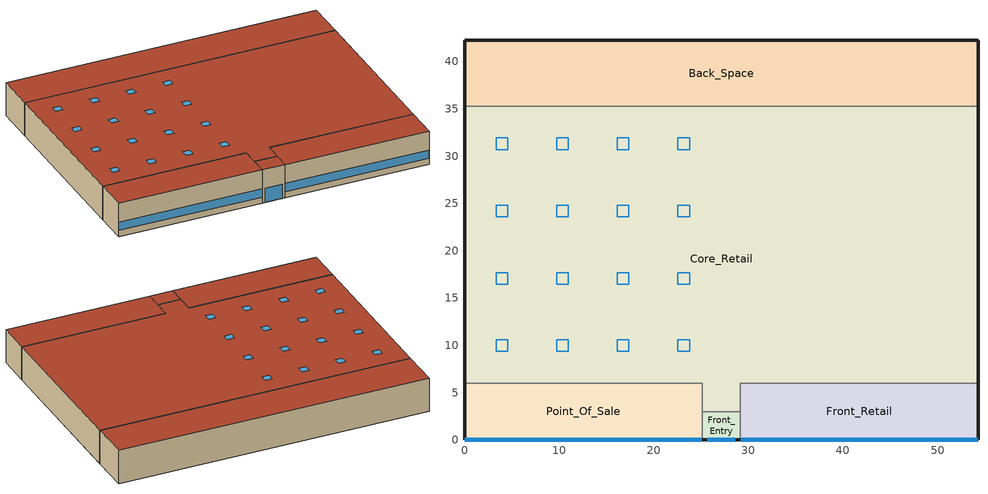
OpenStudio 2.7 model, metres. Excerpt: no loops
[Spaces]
Core_Retail
 floor ground: 54.27,35.27 54.27,6 29.14,6 29.14,3 25.14,3 25.14,6 0,6 0,35.27 z0
 wall outside: 54.27,6 54.27,35.27 / 0,35.27 0,6 z0:6.1
 wall to Back_Space: 54.27,35.27 0,35.27 z0:6.1
 wall to Front_Entry: 25.14,3 29.14,3 z0:6.1
 wall to Point_Of_Sale: 0,6 25.14,6 25.14,3 z0:6.1
 wall to Front_Retail: 29.14,3 29.14,6 54.27,6 z0:6.1
 roof outside: 29.14,3 29.14,6 54.27,6 54.27,35.27 0,35.27 0,6 25.14,6 25.14,3 z6.1
 skylight: 23.78,16.46 23.78,17.68 22.56,17.68 22.56,16.46 z6.1; 4.57,30.7 4.57,31.92 3.35,31.92 3.35,30.7 z6.1; 4.57,9.35 4.57,10.57 3.35,10.57 3.35,9.35 z6.1; 4.57,16.46 4.57,17.68 3.35,17.68 3.35,16.46 z6.1; 17.37,16.46 17.37,17.68 16.15,17.68 16.15,16.46 z6.1; 17.37,30.7 17.37,31.92 16.15,31.92 16.15,30.7 z6.1; 17.37,23.58 17.37,24.8 16.15,24.8 16.15,23.58 z6.1; 4.57,23.58 4.57,24.8 3.35,24.8 3.35,23.58 z6.1; 17.37,9.35 17.37,10.57 16.15,10.57 16.15,9.35 z6.1; 10.97,23.58 10.97,24.8 9.75,24.8 9.75,23.58 z6.1; 10.97,9.35 10.97,10.57 9.75,10.57 9.75,9.35 z6.1; 23.78,23.58 23.78,24.8 22.56,24.8 22.56,23.58 z6.1; 23.78,30.7 23.78,31.92 22.56,31.92 22.56,30.7 z6.1; 10.97,16.46 10.97,17.68 9.75,17.68 9.75,16.46 z6.1; 23.78,9.35 23.78,10.57 22.56,10.57 22.56,9.35 z6.1; 10.97,30.7 10.97,31.92 9.75,31.92 9.75,30.7 z6.1
Back_Space
 floor ground: 54.27,42.27 54.27,35.27 0,35.27 0,42.27 z0
 wall outside: 54.27,35.27 54.27,42.27 0,42.27 0,35.27 z0:6.1
 roof outside: 54.27,35.27 54.27,42.27 0,42.27 0,35.27 z6.1
Front_Retail
 floor ground: 54.27,6 54.27,0 29.14,0 29.14,6 z0
 wall outside: 29.14,0 54.27,0 54.27,6 z0:6.1
 wall to Front_Entry: 29.14,3 29.14,0 z0:6.1
 window: 29.19,0 54.22,0 z1.14:2.66
 roof outside: 54.27,0 54.27,6 29.14,6 29.14,0 z6.1
Point_Of_Sale
 floor ground: 25.14,6 25.14,0 0,0 0,6 z0
 wall outside: 0,6 0,0 25.14,0 z0:6.1
 wall to Front_Entry: 25.14,0 25.14,3 z0:6.1
 window: 0.05,0 25.09,0 z1.14:2.66
 roof outside: 25.14,0 25.14,6 0,6 0,0 z6.1
Front_Entry
 floor ground: 29.14,3 29.14,0 25.14,0 25.14,3 z0
 wall outside: 25.14,0 29.14,0 z0:6.1
 window: 25.64,0 28.64,0 z0.05:2.66
 roof outside: 29.14,0 29.14,3 25.14,3 25.14,0 z6.1
[Site]
New York-John F Kennedy Intl AP_NY_USA: Latitude {deg}=40.65; Longitude {deg}=-73.8; Time Zone {hr}=-5; Elevation {m}=5; Terrain=City
[Building]
-RetailStandalone-ASHRAE 169-2013-4A created: 2019-04-24 11:04:08 -0700: North Axis {deg}=0; Default Construction Set=90.1-2013 - Retail - ASHRAE 169-2013-4A; Standards Number of Stories=1; Standards Number of Above Ground Stories=1; Standards Building Type=RetailStandalone
[Site:WaterMainsTemperature]
Calculation Method=Correlation; Annual Average Outdoor Air Temperature {C}=12.4667; Maximum Difference In Monthly Average Outdoor Air Temperatures {deltaC}=25.2
[SizingPeriod:DesignDay] Barometric Pressure {Pa}=101241; Sky Clearness=0; Rain Indicator=0; Snow Indicator=0; Day of Month=21; Daylight Saving Time Indicator=0; Humidity Indicating Type=Wetbulb; Dry-Bulb Temperature Range Modifier Type=DefaultMultipliers
Name | Maximum Dry-Bulb Temperature {C} | Daily Dry-Bulb Temperature Range {deltaC} | Humidity Indicating Conditions at Maximum Dry-Bulb | Wind Speed {m/s} | Wind Direction {deg} | Month | Day Type | Solar Model Indicator | ASHRAE Taub | ASHRAE Taud
New.York-John.F.Kennedy.Intl.AP_NY_USA Ann Clg .4% Condns DB=>MWB | 32.1 | 7.4 | 23.1 | 5.6 | 230 | 7 | SummerDesignDay | ASHRAETau | 0.541 | 1.8
New.York-John.F.Kennedy.Intl.AP_NY_USA Ann Htg 99.6% Condns DB | -10.7 | 0 | -10.7 | 7.5 | 320 | 1 | WinterDesignDay | ASHRAEClearSky
[Site:GroundTemperature:BuildingSurface]
20.74, 20.69, 20.69, 20.71, 20.75, 23, 23.36, 23.45, 23.48, 21.22, 20.92, 20.81
[ClimateZones]
Climate Zone Institution Name 1=ASHRAE; Climate Zone Document Name 1=ANSI/ASHRAE Standard 169; Climate Zone Document Year 1=2006; Climate Zone Value 1=4A
[Material:NoMass] Thermal Absorptance=0.9; Solar Absorptance=0.7
Name | Roughness | Thermal Resistance {m2-K/W} | Visible Absorptance
CP02 CARPET PAD | VeryRough | 0.21648 | 0.8
Typical Insulation R-14.97 | Smooth | 2.63723 | 0.7
Typical Carpet Pad | Smooth | 0.21648 | 0.8
Typical Insulation R-7.23 | Smooth | 1.27273 | 0.7
Typical Insulation R-30.13 | Smooth | 5.30668 | 0.7
Typical Insulation R-1.15 | Smooth | 0.202509 | 0.7
Typical Insulation R-1.15 1 | Smooth | 0.202527 | 0.7
[Material]
Name | Roughness | Thickness {m} | Conductivity {W/m-K} | Density {kg/m3} | Specific Heat {J/kg-K} | Thermal Absorptance | Solar Absorptance | Visible Absorptance
100mm Normalweight concrete floor | MediumSmooth | 0.1016 | 2.31 | 2322 | 832
G01 13mm gypsum board | Smooth | 0.0127 | 0.16 | 800 | 1090 | 0.9 | 0.7 | 0.5
4 in. Normalweight Concrete Floor | MediumRough | 0.1016 | 2.31 | 2322 | 832 | 0.9 | 0.7 | 0.7
1IN Stucco | Smooth | 0.0253 | 0.6918 | 1858 | 837 | 0.9 | 0.7 | 0.92
8IN CONCRETE HW RefBldg | Rough | 0.2032 | 1.311 | 2240 | 836.8 | 0.9 | 0.7 | 0.7
1/2IN Gypsum | Smooth | 0.0127 | 0.16 | 784.9 | 830 | 0.9 | 0.4 | 0.4
Roof Membrane | VeryRough | 0.0095 | 0.16 | 1121.29 | 1460 | 0.9 | 0.7 | 0.7
Metal Roof Surface; F08 Metal surface | Smooth | 0.0008 | 45.28 | 7824 | 500 | 0.9 | 0.7 | 0.7
8 in. Normalweight Concrete Floor | MediumRough | 0.2032 | 2.31 | 2322 | 832 | 0.9 | 0.7 | 0.7
8 in. Concrete Block Basement Wall | MediumRough | 0.2032 | 1.326 | 1842 | 912 | 0.9 | 0.7 | 0.7
G05 25mm wood | MediumSmooth | 0.0254 | 0.15 | 608 | 1630 | 0.9 | 0.5 | 0.5
Std Wood 6inch | MediumSmooth | 0.15 | 0.12 | 540 | 1210 | 0.9 | 0.7 | 0.7
[DefaultConstructionSet]
90.1-2013 - Retail - ASHRAE 169-2013-4A: Default Exterior Surface Constructions=Default Surface Constructions 1; Default Interior Surface Constructions=Default Surface Constructions 2; Default Ground Contact Surface Constructions=Default Surface Constructions 3; Default Exterior SubSurface Constructions=Default Sub Surface Constructions 1; Default Interior SubSurface Constructions=Default Sub Surface Constructions 2; Interior Partition Construction=Typical Interior Partition
[DefaultSurfaceConstructions]
Name | Floor Construction | Wall Construction | Roof Ceiling Construction
Default Surface Constructions 1 | Typical Insulated Exterior Mass Floor R-17.54 | Typical Insulated Exterior Mass Wall R-9.62 | Typical IEAD Roof R-31.25
Default Surface Constructions 2 | Typical Interior Floor | Typical Interior Wall | Typical Interior Ceiling
Default Surface Constructions 3 | Typical Insulated Carpeted 8in Slab Floor | Typical Insulated Basement Mass Wall
[Construction]
Typical Insulated Exterior Mass Floor R-17.54: Typical Insulation R-14.97, 4 in. Normalweight Concrete Floor, Typical Carpet Pad
Typical Insulated Exterior Mass Wall R-9.62: 1IN Stucco, 8IN CONCRETE HW RefBldg, Typical Insulation R-7.23, 1/2IN Gypsum
Typical IEAD Roof R-31.25: Roof Membrane, Typical Insulation R-30.13, Metal Roof Surface
Typical Interior Floor: 100mm Normalweight concrete floor, CP02 CARPET PAD
Typical Interior Wall: G01 13mm gypsum board, G01 13mm gypsum board
Typical Interior Ceiling: CP02 CARPET PAD, 100mm Normalweight concrete floor
Typical Insulated Carpeted 8in Slab Floor: 8 in. Normalweight Concrete Floor, Typical Carpet Pad
Typical Insulated Basement Mass Wall: 8 in. Concrete Block Basement Wall
U 0.48 SHGC 0.40 Dbl Ref-D Clr 6mm/13mm: REF D CLEAR 6MM, AIR 13MM, CLEAR 6MM
Typical Insulated Metal Door R-2.0: F08 Metal surface, Typical Insulation R-1.15
U 0.44 SHGC 0.26 Dbl Ref-B-H Clr 6mm/13mm Air: REF B CLEAR HI 6MM, AIR 13MM, CLEAR 6MM
Typical Overhead Door R-2.0: Typical Insulation R-1.15 1
Window_U_0.50_SHGC_0.40_Skylight_Frame_Width_0.430_in: Glass_2052_LayerAvg, Gap_1_W_0_0038, Glass_2027F_LayerAvg
Typical Interior Window: Clear 3mm
Typical Interior Door; Typical Interior Partition: G05 25mm wood
InteriorFurnishings: Std Wood 6inch
[DefaultSubSurfaceConstructions]
Name | Fixed Window Construction | Operable Window Construction | Door Construction | Glass Door Construction | Overhead Door Construction | Skylight Construction | Tubular Daylight Dome Construction | Tubular Daylight Diffuser Construction
Default Sub Surface Constructions 1 | U 0.48 SHGC 0.40 Dbl Ref-D Clr 6mm/13mm | U 0.48 SHGC 0.40 Dbl Ref-D Clr 6mm/13mm | Typical Insulated Metal Door R-2.0 | U 0.44 SHGC 0.26 Dbl Ref-B-H Clr 6mm/13mm Air | Typical Overhead Door R-2.0 | Window_U_0.50_SHGC_0.40_Skylight_Frame_Width_0.430_in | Typical Interior Window | Typical Interior Window
Default Sub Surface Constructions 2 | Typical Interior Window | Typical Interior Window | Typical Interior Door
[WindowMaterial:Glazing] Optical Data Type=SpectralAverage; Infrared Transmittance at Normal Incidence=0; Dirt Correction Factor for Solar and Visible Transmittance=1; Solar Diffusing=No
Name | Thickness {m} | Solar Transmittance at Normal Incidence | Front Side Solar Reflectance at Normal Incidence | Back Side Solar Reflectance at Normal Incidence | Visible Transmittance at Normal Incidence | Front Side Visible Reflectance at Normal Incidence | Back Side Visible Reflectance at Normal Incidence | Front Side Infrared Hemispherical Emissivity | Back Side Infrared Hemispherical Emissivity | Conductivity {W/m-K}
REF D CLEAR 6MM | 0.006 | 0.429 | 0.308 | 0.379 | 0.334 | 0.453 | 0.505 | 0.84 | 0.82 | 0.9
CLEAR 6MM | 0.006 | 0.775 | 0.071 | 0.071 | 0.881 | 0.08 | 0.08 | 0.84 | 0.84 | 0.9
REF B CLEAR HI 6MM | 0.006 | 0.24 | 0.16 | 0.32 | 0.3 | 0.16 | 0.29 | 0.84 | 0.6 | 0.9
Glass_2052_LayerAvg | 0.00837 | 0.507767 | 0.054228 | 0.0544931 | 0.586833 | 0.05805 | 0.058397 | 0.84 | 0.84 | 1
Glass_2027F_LayerAvg | 0.004 | 0.369744 | 0.470069 | 0.340935 | 0.765222 | 0.0546 | 0.073741 | 0.03675 | 0.84 | 1
Clear 3mm | 0.003 | 0.837 | 0.075 | 0.075 | 0.898 | 0.081 | 0.081 | 0.84 | 0.84 | 0.9
[WindowMaterial:Gas] Gas Type=Air
Name | Thickness {m}
AIR 13MM | 0.0127
Gap_1_W_0_0038 | 0.0038
[Space] Building Story=Building Story 1; Part of Total Floor Area=Yes
Name | Space Type | Thermal Zone
Core_Retail | Retail Core_Retail | Core_Retail ZN
Back_Space | Retail Back_Space | Back_Space ZN
Front_Retail | Retail Front_Retail | Front_Retail ZN
Point_Of_Sale | Retail Point_of_Sale | Point_Of_Sale ZN
Front_Entry | Retail Entry | Front_Entry ZN
[BuildingStory]
Building Story 1: Nominal Z Coordinate {m}=0
[SpaceType] Standards Building Type=Retail
Name | Default Schedule Set | Design Specification Outdoor Air Object | Standards Space Type
Retail Back_Space | Retail Back_Space Schedule Set | Retail Back_Space Ventilation | Back_Space
Retail Entry | Retail Entry Schedule Set | Retail Entry Ventilation | Entry
Retail Point_of_Sale | Retail Point_of_Sale Schedule Set | Retail Point_of_Sale Ventilation | Point_of_Sale
Retail Core_Retail | Retail Core_Retail Schedule Set | Retail Core_Retail Ventilation | Core_Retail
Retail Front_Retail | Retail Front_Retail Schedule Set | Retail Front_Retail Ventilation | Front_Retail
[People:Definition] Number of People Calculation Method=People/Area; People per Space Floor Area {person/m2}=0.161459; Fraction Radiant=0.3
Retail Back_Space People Definition; Retail Core_Retail People Definition; Retail Entry People Definition; Retail Front_Retail People Definition; Retail Point_of_Sale People Definition
[People] Work Efficiency Schedule=Work Efficiency Schedule; Clothing Insulation Schedule=Clothing Schedule; Air Velocity Schedule=Air Velocity Schedule; Multiplier=1
Name | People Definition | Space or SpaceType
Retail Back_Space People | Retail Back_Space People Definition | Retail Back_Space
Retail Core_Retail People | Retail Core_Retail People Definition | Retail Core_Retail
Retail Entry People | Retail Entry People Definition | Retail Entry
Retail Front_Retail People | Retail Front_Retail People Definition | Retail Front_Retail
Retail Point_of_Sale People | Retail Point_of_Sale People Definition | Retail Point_of_Sale
[Lights:Definition] Design Level Calculation Method=Watts/Area; Fraction Radiant=0.7; Fraction Visible=0.2
Name | Watts per Space Floor Area {W/m2}
Retail Back_Space Lights Definition | 7.56703
Retail Core_Retail Lights Definition; Retail Front_Retail Lights Definition; Retail Point_of_Sale Lights Definition | 15.5
Retail Entry Lights Definition | 9.68752
[Lights] Fraction Replaceable=1
Name | Lights Definition | Space or SpaceType
Retail Back_Space Lights | Retail Back_Space Lights Definition | Retail Back_Space
Retail Core_Retail Lights | Retail Core_Retail Lights Definition | Retail Core_Retail
Retail Entry Lights | Retail Entry Lights Definition | Retail Entry
Retail Front_Retail Lights | Retail Front_Retail Lights Definition | Retail Front_Retail
Retail Point_of_Sale Lights | Retail Point_of_Sale Lights Definition | Retail Point_of_Sale
[ElectricEquipment:Definition] Design Level Calculation Method=Watts/Area; Fraction Radiant=0.5
Name | Watts per Space Floor Area {W/m2}
Retail Back_Space Elec Equip Definition | 8.07293
Retail Core_Retail Elec Equip Definition; Retail Front_Retail Elec Equip Definition | 3.22917
Retail Point_of_Sale Elec Equip Definition | 21.5278
[ElectricEquipment]
Name | Electric Equipment Definition | Space or SpaceType
Retail Back_Space Elec Equip | Retail Back_Space Elec Equip Definition | Retail Back_Space
Retail Core_Retail Elec Equip | Retail Core_Retail Elec Equip Definition | Retail Core_Retail
Retail Front_Retail Elec Equip | Retail Front_Retail Elec Equip Definition | Retail Front_Retail
Retail Point_of_Sale Elec Equip | Retail Point_of_Sale Elec Equip Definition | Retail Point_of_Sale
[DesignSpecification:OutdoorAir] Outdoor Air Method=Sum
Name | Outdoor Air Flow per Person {m3/s-person} | Outdoor Air Flow per Floor Area {m3/s-m2} | Outdoor Air Flow Rate {m3/s} | Outdoor Air Flow Air Changes per Hour {1/hr}
Retail Back_Space Ventilation | 0 | 0.0006096 | 0 | 0
Retail Core_Retail Ventilation; Retail Front_Retail Ventilation; Retail Point_of_Sale Ventilation | 0 | 0.0011811 | 0 | 0
Retail Entry Ventilation | 0.00353961 | 0.0006096
[DefaultScheduleSet] Number of People Schedule=RetailStandalone BLDG_OCC_SCH_2010; People Activity Level Schedule=RetailStandalone ACTIVITY_SCH; Electric Equipment Schedule=RetailStandalone BLDG_EQUIP_SCH_2013; Infiltration Schedule=RetailStandalone INFIL_SCH_PNNL
Name | Lighting Schedule
Retail Back_Space Schedule Set | RetailStandalone BLDG_LIGHT_BACK_SCH_2013
Retail Core_Retail Schedule Set; Retail Point_of_Sale Schedule Set | RetailStandalone BLDG_LIGHT_SCH_2013
Retail Entry Schedule Set | RetailStandalone BLDG_LIGHT_ENTRY_SCH_2013
Retail Front_Retail Schedule Set | RetailStandalone BLDG_LIGHT_FRONT_SCH_2013
[ThermostatSetpoint:DualSetpoint]
Name | Heating Setpoint Temperature Schedule | Cooling Setpoint Temperature Schedule
Retail Back_Space Thermostat 1; Retail Front_Retail Thermostat 1; Retail Point_of_Sale Thermostat 1 | RetailStandalone HTGSETP_SCH_NO_OPTIMUM | RetailStandalone CLGSETP_SCH_NO_SETBACK
Retail Core_Retail Thermostat 1 | RetailStandalone HTGSETP_SCH_YES_OPTIMUM | RetailStandalone CLGSETP_SCH_YES_OPTIMUM
Retail Entry Thermostat 1 | RetailStandalone HTGSETP_SCH_FrontEntry_STD2013 | RetailStandalone FRONT_ENTRY_COOLING
[SpaceInfiltration:DesignFlowRate] Temperature Term Coefficient=0; Velocity Squared Term Coefficient=0
Name | Space or SpaceType | Schedule | Design Flow Rate Calculation Method | Flow per Exterior Surface Area {m3/s-m2} | Constant Term Coefficient | Velocity Term Coefficient | Design Flow Rate {m3/s}
Back_Space Infiltration | Back_Space | RetailStandalone INFIL_SCH_PNNL | Flow/ExteriorArea | 0.000297767 | 0 | 0.224
Core_Retail Infiltration | Core_Retail | RetailStandalone INFIL_SCH_PNNL | Flow/ExteriorArea | 0.000103844 | 0 | 0.224
Front_Entry Infiltration | Front_Entry | RetailStandalone INFIL_SCH_PNNL | Flow/ExteriorArea | 0.000381719 | 0 | 0.224
Front_Retail Infiltration | Front_Retail | RetailStandalone INFIL_SCH_PNNL | Flow/ExteriorArea | 0.000317386 | 0 | 0.224
Point_Of_Sale Infiltration | Point_Of_Sale | RetailStandalone INFIL_SCH_PNNL | Flow/ExteriorArea | 0.000317386 | 0 | 0.224
Entry door Infiltration | Front_Entry | RetailStandalone INFIL_Door_Opening_SCH_2013 | Flow/Space |  | 1 | 0 | 0.937287
[ThermalZone] Use Ideal Air Loads=No
Back_Space ZN: Thermostat=Retail Back_Space Thermostat 1
Core_Retail ZN: Thermostat=Retail Core_Retail Thermostat 1; Primary Daylighting Control=Core_Retail Daylt Sensor 1; Fraction of Zone Controlled by Primary Daylighting Control=0.25; Secondary Daylighting Control=Core_Retail Daylt Sensor 2; Fraction of Zone Controlled by Secondary Daylighting Control=0.25
Front_Entry ZN: Thermostat=Retail Entry Thermostat 1
Front_Retail ZN: Thermostat=Retail Front_Retail Thermostat 1
Point_Of_Sale ZN: Thermostat=Retail Point_of_Sale Thermostat 1
[Sizing:Zone]
Front_Entry ZN: Zone Cooling Design Supply Air Temperature Input Method=SupplyAirTemperature; Zone Cooling Design Supply Air Temperature {C}=14; Zone Cooling Design Supply Air Temperature Difference {deltaC}=11.11; Zone Heating Design Supply Air Temperature Input Method=SupplyAirTemperature; Zone Heating Design Supply Air Temperature {C}=50; Zone Heating Design Supply Air Temperature Difference {deltaC}=11.11; Zone Cooling Design Supply Air Humidity Ratio {kg-H2O/kg-air}=0.0085; Zone Heating Design Supply Air Humidity Ratio {kg-H2O/kg-air}=0.008; Cooling Design Air Flow Method=DesignDay; Heating Design Air Flow Method=DesignDay; Account for Dedicated Outdoor Air System=No; Dedicated Outdoor Air System Control Strategy=NeutralSupplyAir; Dedicated Outdoor Air Low Setpoint Temperature for Design {C}=autosize; Dedicated Outdoor Air High Setpoint Temperature for Design {C}=autosize
[Zone equipment]
Front_Entry ZN: Front_Entry ZN Unit Heater
[Fan:ConstantVolume]
Front_Entry ZN UnitHeater Fan: Availability Schedule=RetailStandalone FrontEntry_FanSched; Fan Total Efficiency=0.56225; Pressure Rise {Pa}=622.722; Maximum Flow Rate {m3/s}=AutoSize; Motor Efficiency=0.865; Motor In Airstream Fraction=1
[Coil:Heating:Gas]
Front_Entry ZN UnitHeater Gas Htg Coil: Availability Schedule=RetailStandalone FrontEntry_FanSched; Gas Burner Efficiency=0.8; Nominal Capacity {W}=AutoSize; Parasitic Electric Load {W}=0; Parasitic Gas Load {W}=0
[AvailabilityManager:NightCycle] Control Type=CycleOnAny; Thermostat Tolerance {deltaC}=1; Cycling Run Time {s}=1800
Availability Manager Night Cycle 1; Availability Manager Night Cycle 2; Availability Manager Night Cycle 3; Availability Manager Night Cycle 4
[ZoneHVAC:UnitHeater]
Front_Entry ZN Unit Heater: Availability Schedule=RetailStandalone FrontEntry_FanSched; Supply Air Fan=Front_Entry ZN UnitHeater Fan; Maximum Supply Air Flow Rate {m3/s}=autosize; Fan Control Type=OnOff; Heating Coil=Front_Entry ZN UnitHeater Gas Htg Coil; Minimum Hot Water Flow Rate {m3/s}=0; Heating Convergence Tolerance=0.001
[InternalMass:Definition]
Internal Mass Definition 1: Construction=InteriorFurnishings; Design Level Calculation Method=SurfaceArea/Area; Surface Area per Space Floor Area=2
[InternalMass] Internal Mass Definition=Internal Mass Definition 1; Multiplier=1
Name | Space or SpaceType
Core_Retail Mass | Core_Retail
Back_Space Mass | Back_Space
Front_Retail Mass | Front_Retail
Point_Of_Sale Mass | Point_Of_Sale
[Exterior:Lights:Definition]
Name | Design Level {W}
Occ Sensing Exterior Lights Def | 4328
NonDimming Exterior Lights Def | 316
[Exterior:Lights] Control Option=AstronomicalClock
Name | Exterior Lights Definition | Schedule
Occ Sensing Exterior Lights Def | Occ Sensing Exterior Lights Def | RetailStandalone Exterior_lighting_schedule_b
NonDimming Exterior Lights Def | NonDimming Exterior Lights Def | RetailStandalone Exterior_lighting_schedule_a
[HeatExchanger:AirToAir:SensibleAndLatent]
Core_Retail ZN PSZ-AC ERV: Availability Schedule=Always On Discrete; Nominal Supply Air Flow Rate {m3/s}=autosize; Sensible Effectiveness at 100% Heating Air Flow=0.7; Latent Effectiveness at 100% Heating Air Flow=0.6; Sensible Effectiveness at 75% Heating Air Flow=0.7; Latent Effectiveness at 75% Heating Air Flow=0.6; Sensible Effectiveness at 100% Cooling Air Flow=0.75; Latent Effectiveness at 100% Cooling Air Flow=0.6; Sensible Effectiveness at 75% Cooling Air Flow=0.75; Latent Effectiveness at 75% Cooling Air Flow=0.6; Nominal Electric Power {W}=1406.31; Supply Air Outlet Temperature Control=No; Heat Exchanger Type=Rotary; Frost Control Type=ExhaustOnly; Threshold Temperature {C}=-23.3; Initial Defrost Time Fraction=0.167; Rate of Defrost Time Fraction Increase {1/K}=1.44; Economizer Lockout=Yes
[SetpointManager:OutdoorAirPretreat]
Setpoint Manager Outdoor Air Pretreat 1: Minimum Setpoint Temperature {C}=-99; Maximum Setpoint Temperature {C}=99; Minimum Setpoint Humidity Ratio {kgWater/kgDryAir}=1e-005; Maximum Setpoint Humidity Ratio {kgWater/kgDryAir}=1; Setpoint Node or NodeList=Core_Retail ZN PSZ-AC ERV Primary Outlet Air Node
[EnergyManagementSystem:Sensor]
OAT: Output Variable or Output Meter Index Key=Environment; Output Variable or Output Meter=Site Outdoor Air Drybulb Temperature
[EnergyManagementSystem:Actuator] Actuated Component Type=Schedule:Year; Actuated Component Control Type=Schedule Value
Name | Actuated Component
CoreRetailZNPSZACHtgSch0 | RetailStandalone HTGSETP_SCH_YES_OPTIMUM
CoreRetailZNPSZACClgSch0 | RetailStandalone CLGSETP_SCH_YES_OPTIMUM
[EnergyManagementSystem:Program]
CoreRetailZNPSZACOptimumStartProg0: IF DaylightSavings==0 && DayOfWeek>1 && Hour==5 && OAT<23.9 && OAT>1.7; SET CoreRetailZNPSZACClgSch0 = 29.4; SET CoreRetailZNPSZACHtgSch0 = 15.6; ELSEIF DaylightSavings==0 && DayOfWeek==1 && Hour==7 && OAT<23.9 && OAT>1.7; SET CoreRetailZNPSZACClgSch0 = 29.4; SET CoreRetailZNPSZACHtgSch0 = 15.6; ELSEIF DaylightSavings==1 && DayOfWeek>1 && Hour==4 && OAT<23.9 && OAT>1.7; SET CoreRetailZNPSZACClgSch0 = 29.4; SET CoreRetailZNPSZACHtgSch0 = 15.6; ELSEIF DaylightSavings==1 && DayOfWeek==1 && Hour==6 && OAT<23.9 && OAT>1.7; SET CoreRetailZNPSZACClgSch0 = 29.4; SET CoreRetailZNPSZACHtgSch0 = 15.6; ELSE; SET CoreRetailZNPSZACClgSch0 = NULL; SET CoreRetailZNPSZACHtgSch0 = NULL; ENDIF
[EnergyManagementSystem:ProgramCallingManager]
CoreRetailZNPSZACOptimumStartCallingManager0: BeginTimestepBeforePredictor; CoreRetailZNPSZACOptimumStartProg0
[Daylighting:Control] Space=Core_Retail; Position Y-Coordinate {m}=14.2; Position Z-Coordinate {m}=0; Illuminance Setpoint {lux}=550; Lighting Control Type=Stepped; Minimum Input Power Fraction for Continuous Dimming Control=0.3; Minimum Light Output Fraction for Continuous Dimming Control=0.2; Number of Stepped Control Steps=3; Probability Lighting will be Reset When Needed in Manual Stepped Control=1; Maximum Allowable Discomfort Glare Index=22
Name | Position X-Coordinate {m}
Core_Retail Daylt Sensor 1 | 14.2
Core_Retail Daylt Sensor 2 | 3.4
[Schedule:Ruleset]
Name | Default Day Schedule | Summer Design Day Schedule | Winter Design Day Schedule
Clothing Schedule | Clothing Schedule Default Winter Clothes
Air Velocity Schedule | Air Velocity Schedule Default
Work Efficiency Schedule | Work Efficiency Schedule Default
RetailStandalone BLDG_OCC_SCH_2010 | RetailStandalone BLDG_OCC_SCH_2010 Default | RetailStandalone BLDG_OCC_SCH_2010 Summer Design Day | RetailStandalone BLDG_OCC_SCH_2010 Winter Design Day
RetailStandalone ACTIVITY_SCH | RetailStandalone ACTIVITY_SCH Default | RetailStandalone ACTIVITY_SCH Summer Design Day | RetailStandalone ACTIVITY_SCH Winter Design Day
RetailStandalone BLDG_LIGHT_BACK_SCH_2013 | RetailStandalone BLDG_LIGHT_BACK_SCH_2013 Default | RetailStandalone BLDG_LIGHT_BACK_SCH_2013 Summer Design Day | RetailStandalone BLDG_LIGHT_BACK_SCH_2013 Winter Design Day
RetailStandalone BLDG_EQUIP_SCH_2013 | RetailStandalone BLDG_EQUIP_SCH_2013 Default | RetailStandalone BLDG_EQUIP_SCH_2013 Summer Design Day | RetailStandalone BLDG_EQUIP_SCH_2013 Winter Design Day
RetailStandalone INFIL_SCH_PNNL | RetailStandalone INFIL_SCH_PNNL Default | RetailStandalone INFIL_SCH_PNNL Summer Design Day | RetailStandalone INFIL_SCH_PNNL Winter Design Day
RetailStandalone HTGSETP_SCH_NO_OPTIMUM | RetailStandalone HTGSETP_SCH_NO_OPTIMUM Default | RetailStandalone HTGSETP_SCH_NO_OPTIMUM Summer Design Day | RetailStandalone HTGSETP_SCH_NO_OPTIMUM Winter Design Day
RetailStandalone CLGSETP_SCH_NO_SETBACK | RetailStandalone CLGSETP_SCH_NO_SETBACK Default | RetailStandalone CLGSETP_SCH_NO_SETBACK Summer Design Day | RetailStandalone CLGSETP_SCH_NO_SETBACK Winter Design Day
RetailStandalone BLDG_LIGHT_SCH_2013 | RetailStandalone BLDG_LIGHT_SCH_2013 Default | RetailStandalone BLDG_LIGHT_SCH_2013 Summer Design Day | RetailStandalone BLDG_LIGHT_SCH_2013 Winter Design Day
RetailStandalone HTGSETP_SCH_YES_OPTIMUM | RetailStandalone HTGSETP_SCH_YES_OPTIMUM Default | RetailStandalone HTGSETP_SCH_YES_OPTIMUM Summer Design Day | RetailStandalone HTGSETP_SCH_YES_OPTIMUM Winter Design Day
RetailStandalone CLGSETP_SCH_YES_OPTIMUM | RetailStandalone CLGSETP_SCH_YES_OPTIMUM Default | RetailStandalone CLGSETP_SCH_YES_OPTIMUM Summer Design Day | RetailStandalone CLGSETP_SCH_YES_OPTIMUM Winter Design Day
RetailStandalone BLDG_LIGHT_ENTRY_SCH_2013 | RetailStandalone BLDG_LIGHT_ENTRY_SCH_2013 Default | RetailStandalone BLDG_LIGHT_ENTRY_SCH_2013 Summer Design Day | RetailStandalone BLDG_LIGHT_ENTRY_SCH_2013 Winter Design Day
RetailStandalone HTGSETP_SCH_FrontEntry_STD2013 | RetailStandalone HTGSETP_SCH_FrontEntry_STD2013 Default | RetailStandalone HTGSETP_SCH_FrontEntry_STD2013 Summer Design Day | RetailStandalone HTGSETP_SCH_FrontEntry_STD2013 Winter Design Day
RetailStandalone FRONT_ENTRY_COOLING | RetailStandalone FRONT_ENTRY_COOLING Default | RetailStandalone FRONT_ENTRY_COOLING Summer Design Day | RetailStandalone FRONT_ENTRY_COOLING Winter Design Day
RetailStandalone BLDG_LIGHT_FRONT_SCH_2013 | RetailStandalone BLDG_LIGHT_FRONT_SCH_2013 Default | RetailStandalone BLDG_LIGHT_FRONT_SCH_2013 Summer Design Day | RetailStandalone BLDG_LIGHT_FRONT_SCH_2013 Winter Design Day
RetailStandalone FrontEntry_FanSched | RetailStandalone FrontEntry_FanSched Default | RetailStandalone FrontEntry_FanSched Summer Design Day | RetailStandalone FrontEntry_FanSched Winter Design Day
RetailStandalone INFIL_Door_Opening_SCH_2013 | RetailStandalone INFIL_Door_Opening_SCH_2013 Default | RetailStandalone INFIL_Door_Opening_SCH_2013 Summer Design Day | RetailStandalone INFIL_Door_Opening_SCH_2013 Winter Design Day
RetailStandalone Exterior_lighting_schedule_b | RetailStandalone Exterior_lighting_schedule_b Default | RetailStandalone Exterior_lighting_schedule_b Summer Design Day | RetailStandalone Exterior_lighting_schedule_b Winter Design Day
RetailStandalone Exterior_lighting_schedule_a | RetailStandalone Exterior_lighting_schedule_a Default | RetailStandalone Exterior_lighting_schedule_a Summer Design Day | RetailStandalone Exterior_lighting_schedule_a Winter Design Day
[Schedule:Day]
Clothing Schedule Default Winter Clothes; RetailStandalone BLDG_OCC_SCH_2010 Summer Design Day; RetailStandalone BLDG_LIGHT_BACK_SCH_2013 Summer Design Day; RetailStandalone BLDG_EQUIP_SCH_2013 Summer Design Day; RetailStandalone BLDG_LIGHT_SCH_2013 Summer Design Day; RetailStandalone BLDG_LIGHT_ENTRY_SCH_2013 Summer Design Day; RetailStandalone BLDG_LIGHT_FRONT_SCH_2013 Summer Design Day; RetailStandalone FrontEntry_FanSched Default; RetailStandalone FrontEntry_FanSched Winter Design Day; RetailStandalone FrontEntry_FanSched Summer Design Day: 24, 0, 1
Clothing Schedule Summer Clothes: 24, 0, 0.5
Air Velocity Schedule Default: 24, 0, 0.2
Work Efficiency Schedule Default; RetailStandalone BLDG_OCC_SCH_2010 Winter Design Day; RetailStandalone BLDG_LIGHT_BACK_SCH_2013 Winter Design Day; RetailStandalone BLDG_EQUIP_SCH_2013 Winter Design Day; RetailStandalone BLDG_LIGHT_SCH_2013 Winter Design Day; RetailStandalone BLDG_LIGHT_ENTRY_SCH_2013 Winter Design Day; RetailStandalone BLDG_LIGHT_FRONT_SCH_2013 Winter Design Day: 24, 0, 0
RetailStandalone BLDG_OCC_SCH_2010 Default: 9, 0, 0, 10, 0, 0.1, 12, 0, 0.2, 17, 0, 0.4, 18, 0, 0.2, 19, 0, 0.1, 24, 0, 0
RetailStandalone BLDG_OCC_SCH_2010 Sat Day: 7, 0, 0, 8, 0, 0.1, 9, 0, 0.2, 10, 0, 0.5, 11, 0, 0.6, 17, 0, 0.8, 18, 0, 0.6, 21, 0, 0.2, 22, 0, 0.1, 24, 0, 0
RetailStandalone BLDG_OCC_SCH_2010 Wkdy Day: 7, 0, 0, 8, 0, 0.1, 9, 0, 0.2, 11, 0, 0.5, 15, 0, 0.7, 16, 0, 0.8, 17, 0, 0.7, 19, 0, 0.5, 21, 0, 0.3, 24, 0, 0
RetailStandalone ACTIVITY_SCH Default; RetailStandalone ACTIVITY_SCH Winter Design Day; RetailStandalone ACTIVITY_SCH Summer Design Day: 24, 0, 120
RetailStandalone BLDG_LIGHT_BACK_SCH_2013 Default: 9, 0, 0.05, 10, 0, 0.0782046, 12, 0, 0.312819, 17, 0, 0.469228, 18, 0, 0.312819, 19, 0, 0.156409, 24, 0, 0.05
RetailStandalone BLDG_LIGHT_BACK_SCH_2013 Sat Day: 7, 0, 0.05, 8, 0, 0.0782046, 9, 0, 0.234614, 10, 0, 0.469228, 18, 0, 0.703842, 19, 0, 0.391023, 21, 0, 0.234614, 22, 0, 0.0782046, 24, 0, 0.05
RetailStandalone BLDG_LIGHT_BACK_SCH_2013 Wkdy Day: 7, 0, 0.05, 8, 0, 0.156409, 9, 0, 0.312819, 18, 0, 0.703842, 21, 0, 0.391023, 22, 0, 0.2, 24, 0, 0.05
RetailStandalone BLDG_EQUIP_SCH_2013 Default: 9, 0, 0.148029, 10, 0, 0.29916, 12, 0, 0.59832, 17, 0, 0.797761, 18, 0, 0.59832, 19, 0, 0.39888, 24, 0, 0.148029
RetailStandalone BLDG_EQUIP_SCH_2013 Sat Day: 7, 0, 0.148029, 8, 0, 0.29916, 9, 0, 0.4986, 10, 0, 0.797761, 18, 0, 0.897481, 19, 0, 0.698041, 21, 0, 0.4986, 22, 0, 0.29916, 24, 0, 0.148029
RetailStandalone BLDG_EQUIP_SCH_2013 Wkdy Day: 7, 0, 0.197373, 8, 0, 0.39888, 9, 0, 0.59832, 19, 0, 0.897481, 21, 0, 0.698041, 24, 0, 0.197373
RetailStandalone INFIL_SCH_PNNL Default: 8, 0, 1, 19, 0, 0.25, 24, 0, 1
RetailStandalone INFIL_SCH_PNNL Summer Design Day; RetailStandalone INFIL_SCH_PNNL SmrDsn|Wkdy Day: 6, 0, 1, 21, 0, 0.25, 24, 0, 1
RetailStandalone INFIL_SCH_PNNL Winter Design Day; RetailStandalone INFIL_SCH_PNNL WntrDsn|Sat Day: 6, 0, 1, 22, 0, 0.25, 24, 0, 1
RetailStandalone HTGSETP_SCH_NO_OPTIMUM Default: 7, 0, 15.56, 19, 0, 21.11, 24, 0, 15.56
RetailStandalone HTGSETP_SCH_NO_OPTIMUM Sat Day: 5, 0, 15.56, 22, 0, 21.11, 24, 0, 15.56
RetailStandalone HTGSETP_SCH_NO_OPTIMUM Summer Design Day; RetailStandalone HTGSETP_SCH_YES_OPTIMUM Summer Design Day; RetailStandalone HTGSETP_SCH_FrontEntry_STD2013 Summer Design Day: 24, 0, 15.56
RetailStandalone HTGSETP_SCH_NO_OPTIMUM Wkdy Day: 5, 0, 15.56, 21, 0, 21.11, 24, 0, 15.56
RetailStandalone HTGSETP_SCH_NO_OPTIMUM Winter Design Day; RetailStandalone HTGSETP_SCH_YES_OPTIMUM Winter Design Day: 6, 0, 15.56, 7, 0, 18.33, 21, 0, 21.11, 24, 0, 15.56
RetailStandalone CLGSETP_SCH_NO_SETBACK Default; RetailStandalone CLGSETP_SCH_NO_SETBACK Default|Sat|Wkdy Day: 24, 0, 23.89
RetailStandalone CLGSETP_SCH_NO_SETBACK Summer Design Day; RetailStandalone CLGSETP_SCH_YES_OPTIMUM Summer Design Day: 6, 0, 29.44, 7, 0, 26.67, 21, 0, 23.89, 24, 0, 29.44
RetailStandalone CLGSETP_SCH_NO_SETBACK Winter Design Day; RetailStandalone CLGSETP_SCH_YES_OPTIMUM Winter Design Day: 24, 0, 29.44
RetailStandalone BLDG_LIGHT_SCH_2013 Default: 9, 0, 0.05, 10, 0, 0.1, 12, 0, 0.4, 17, 0, 0.6, 18, 0, 0.4, 19, 0, 0.2, 24, 0, 0.05
RetailStandalone BLDG_LIGHT_SCH_2013 Sat Day: 7, 0, 0.05, 8, 0, 0.1, 9, 0, 0.3, 10, 0, 0.6, 18, 0, 0.9, 19, 0, 0.5, 21, 0, 0.3, 22, 0, 0.1, 24, 0, 0.05
RetailStandalone BLDG_LIGHT_SCH_2013 Wkdy Day: 7, 0, 0.05, 8, 0, 0.2, 9, 0, 0.4, 18, 0, 0.9, 21, 0, 0.5, 22, 0, 0.2, 24, 0, 0.05
RetailStandalone HTGSETP_SCH_YES_OPTIMUM Default: 7, 0, 15.56, 8, 0, 17.8, 9, 0, 20, 19, 0, 21.11, 24, 0, 15.56
RetailStandalone HTGSETP_SCH_YES_OPTIMUM Sat Day: 5, 0, 15.56, 6, 0, 17.8, 7, 0, 20, 22, 0, 21.11, 24, 0, 15.56
RetailStandalone HTGSETP_SCH_YES_OPTIMUM Wkdy Day: 5, 0, 15.56, 6, 0, 17.8, 7, 0, 20, 21, 0, 21.11, 24, 0, 15.56
RetailStandalone CLGSETP_SCH_YES_OPTIMUM Default: 7, 0, 29.44, 8, 0, 27.8, 9, 0, 25.6, 19, 0, 23.89, 24, 0, 29.44
RetailStandalone CLGSETP_SCH_YES_OPTIMUM Sat Day: 5, 0, 29.44, 6, 0, 27.8, 7, 0, 25.6, 22, 0, 23.89, 24, 0, 29.44
RetailStandalone CLGSETP_SCH_YES_OPTIMUM Wkdy Day: 5, 0, 29.44, 6, 0, 27.8, 7, 0, 25.6, 21, 0, 23.89, 24, 0, 29.44
RetailStandalone BLDG_LIGHT_ENTRY_SCH_2013 Default: 9, 0, 0.05, 10, 0, 0.082, 12, 0, 0.328, 17, 0, 0.492, 18, 0, 0.328, 19, 0, 0.164, 24, 0, 0.05
RetailStandalone BLDG_LIGHT_ENTRY_SCH_2013 Sat Day: 7, 0, 0.05, 8, 0, 0.082, 9, 0, 0.246, 10, 0, 0.492, 18, 0, 0.738, 19, 0, 0.41, 21, 0, 0.246, 22, 0, 0.082, 24, 0, 0.05
RetailStandalone BLDG_LIGHT_ENTRY_SCH_2013 Wkdy Day: 7, 0, 0.05, 8, 0, 0.164, 9, 0, 0.328, 18, 0, 0.738, 21, 0, 0.41, 22, 0, 0.2, 24, 0, 0.05
RetailStandalone HTGSETP_SCH_FrontEntry_STD2013 Default: 8, 0, 15.56, 19, 0, 16, 24, 0, 15.56
RetailStandalone HTGSETP_SCH_FrontEntry_STD2013 Sat Day: 6, 0, 15.56, 22, 0, 16, 24, 0, 15.56
RetailStandalone HTGSETP_SCH_FrontEntry_STD2013 Winter Design Day; RetailStandalone HTGSETP_SCH_FrontEntry_STD2013 WntrDsn|Wkdy Day: 6, 0, 15.56, 21, 0, 16, 24, 0, 15.56
RetailStandalone FRONT_ENTRY_COOLING Default; RetailStandalone FRONT_ENTRY_COOLING Winter Design Day; RetailStandalone FRONT_ENTRY_COOLING Summer Design Day: 24, 0, 100
RetailStandalone BLDG_LIGHT_FRONT_SCH_2013 Default: 9, 0, 0.05, 10, 0, 0.09682, 12, 0, 0.38728, 17, 0, 0.58092, 18, 0, 0.38728, 19, 0, 0.19364, 24, 0, 0.05
RetailStandalone BLDG_LIGHT_FRONT_SCH_2013 Sat Day: 7, 0, 0.05, 8, 0, 0.09682, 9, 0, 0.29046, 10, 0, 0.58092, 18, 0, 0.87138, 19, 0, 0.4841, 21, 0, 0.29046, 22, 0, 0.09682, 24, 0, 0.05
RetailStandalone BLDG_LIGHT_FRONT_SCH_2013 Wkdy Day: 7, 0, 0.05, 8, 0, 0.19364, 9, 0, 0.38728, 18, 0, 0.87138, 21, 0, 0.4841, 22, 0, 0.2, 24, 0, 0.05
RetailStandalone INFIL_Door_Opening_SCH_2013 Default; RetailStandalone INFIL_Door_Opening_SCH_2013 Winter Design Day; RetailStandalone INFIL_Door_Opening_SCH_2013 Summer Design Day: 8, 0, 0, 12, 0, 0.131, 18, 0, 1, 20, 0, 0.131, 24, 0, 0
RetailStandalone Exterior_lighting_schedule_b Default; RetailStandalone Exterior_lighting_schedule_b Winter Design Day; RetailStandalone Exterior_lighting_schedule_b Summer Design Day: 6, 0, 0.7, 24, 0, 1
RetailStandalone Exterior_lighting_schedule_a Default; RetailStandalone Exterior_lighting_schedule_a Winter Design Day; RetailStandalone Exterior_lighting_schedule_a Summer Design Day: 6, 0, 0, 24, 0, 1
[Schedule:Rule] Date Specification Type=DateRange; Start Day=1
Name | Schedule Ruleset | Rule Order | Day Schedule | Start Month | End Month | End Day | Apply Saturday | Apply Monday | Apply Tuesday | Apply Wednesday | Apply Thursday | Apply Friday
Schedule Rule 1 | Clothing Schedule | 0 | Clothing Schedule Summer Clothes | 5 | 9 | 30
Schedule Rule 2 | RetailStandalone BLDG_OCC_SCH_2010 | 1 | RetailStandalone BLDG_OCC_SCH_2010 Sat Day | 1 | 12 | 31 | Yes
Schedule Rule 3 | RetailStandalone BLDG_OCC_SCH_2010 | 0 | RetailStandalone BLDG_OCC_SCH_2010 Wkdy Day | 1 | 12 | 31 |  | Yes | Yes | Yes | Yes | Yes
Schedule Rule 4 | RetailStandalone BLDG_LIGHT_BACK_SCH_2013 | 1 | RetailStandalone BLDG_LIGHT_BACK_SCH_2013 Sat Day | 1 | 12 | 31 | Yes
Schedule Rule 5 | RetailStandalone BLDG_LIGHT_BACK_SCH_2013 | 0 | RetailStandalone BLDG_LIGHT_BACK_SCH_2013 Wkdy Day | 1 | 12 | 31 |  | Yes | Yes | Yes | Yes | Yes
Schedule Rule 6 | RetailStandalone BLDG_EQUIP_SCH_2013 | 1 | RetailStandalone BLDG_EQUIP_SCH_2013 Sat Day | 1 | 12 | 31 | Yes
Schedule Rule 7 | RetailStandalone BLDG_EQUIP_SCH_2013 | 0 | RetailStandalone BLDG_EQUIP_SCH_2013 Wkdy Day | 1 | 12 | 31 |  | Yes | Yes | Yes | Yes | Yes
Schedule Rule 8 | RetailStandalone INFIL_SCH_PNNL | 1 | RetailStandalone INFIL_SCH_PNNL SmrDsn|Wkdy Day | 1 | 12 | 31 |  | Yes | Yes | Yes | Yes | Yes
Schedule Rule 9 | RetailStandalone INFIL_SCH_PNNL | 0 | RetailStandalone INFIL_SCH_PNNL WntrDsn|Sat Day | 1 | 12 | 31 | Yes
Schedule Rule 10 | RetailStandalone HTGSETP_SCH_NO_OPTIMUM | 1 | RetailStandalone HTGSETP_SCH_NO_OPTIMUM Sat Day | 1 | 12 | 31 | Yes
Schedule Rule 11 | RetailStandalone HTGSETP_SCH_NO_OPTIMUM | 0 | RetailStandalone HTGSETP_SCH_NO_OPTIMUM Wkdy Day | 1 | 12 | 31 |  | Yes | Yes | Yes | Yes | Yes
Schedule Rule 12 | RetailStandalone CLGSETP_SCH_NO_SETBACK | 0 | RetailStandalone CLGSETP_SCH_NO_SETBACK Default|Sat|Wkdy Day | 1 | 12 | 31 | Yes | Yes | Yes | Yes | Yes | Yes
Schedule Rule 13 | RetailStandalone BLDG_LIGHT_SCH_2013 | 1 | RetailStandalone BLDG_LIGHT_SCH_2013 Sat Day | 1 | 12 | 31 | Yes
Schedule Rule 14 | RetailStandalone BLDG_LIGHT_SCH_2013 | 0 | RetailStandalone BLDG_LIGHT_SCH_2013 Wkdy Day | 1 | 12 | 31 |  | Yes | Yes | Yes | Yes | Yes
Schedule Rule 15 | RetailStandalone HTGSETP_SCH_YES_OPTIMUM | 1 | RetailStandalone HTGSETP_SCH_YES_OPTIMUM Sat Day | 1 | 12 | 31 | Yes
Schedule Rule 16 | RetailStandalone HTGSETP_SCH_YES_OPTIMUM | 0 | RetailStandalone HTGSETP_SCH_YES_OPTIMUM Wkdy Day | 1 | 12 | 31 |  | Yes | Yes | Yes | Yes | Yes
Schedule Rule 17 | RetailStandalone CLGSETP_SCH_YES_OPTIMUM | 1 | RetailStandalone CLGSETP_SCH_YES_OPTIMUM Sat Day | 1 | 12 | 31 | Yes
Schedule Rule 18 | RetailStandalone CLGSETP_SCH_YES_OPTIMUM | 0 | RetailStandalone CLGSETP_SCH_YES_OPTIMUM Wkdy Day | 1 | 12 | 31 |  | Yes | Yes | Yes | Yes | Yes
Schedule Rule 19 | RetailStandalone BLDG_LIGHT_ENTRY_SCH_2013 | 1 | RetailStandalone BLDG_LIGHT_ENTRY_SCH_2013 Sat Day | 1 | 12 | 31 | Yes
Schedule Rule 20 | RetailStandalone BLDG_LIGHT_ENTRY_SCH_2013 | 0 | RetailStandalone BLDG_LIGHT_ENTRY_SCH_2013 Wkdy Day | 1 | 12 | 31 |  | Yes | Yes | Yes | Yes | Yes
Schedule Rule 21 | RetailStandalone HTGSETP_SCH_FrontEntry_STD2013 | 1 | RetailStandalone HTGSETP_SCH_FrontEntry_STD2013 Sat Day | 1 | 12 | 31 | Yes
Schedule Rule 22 | RetailStandalone HTGSETP_SCH_FrontEntry_STD2013 | 0 | RetailStandalone HTGSETP_SCH_FrontEntry_STD2013 WntrDsn|Wkdy Day | 1 | 12 | 31 |  | Yes | Yes | Yes | Yes | Yes
Schedule Rule 23 | RetailStandalone BLDG_LIGHT_FRONT_SCH_2013 | 1 | RetailStandalone BLDG_LIGHT_FRONT_SCH_2013 Sat Day | 1 | 12 | 31 | Yes
Schedule Rule 24 | RetailStandalone BLDG_LIGHT_FRONT_SCH_2013 | 0 | RetailStandalone BLDG_LIGHT_FRONT_SCH_2013 Wkdy Day | 1 | 12 | 31 |  | Yes | Yes | Yes | Yes | Yes
[Schedule:Constant]
Always On Discrete: Value=1
